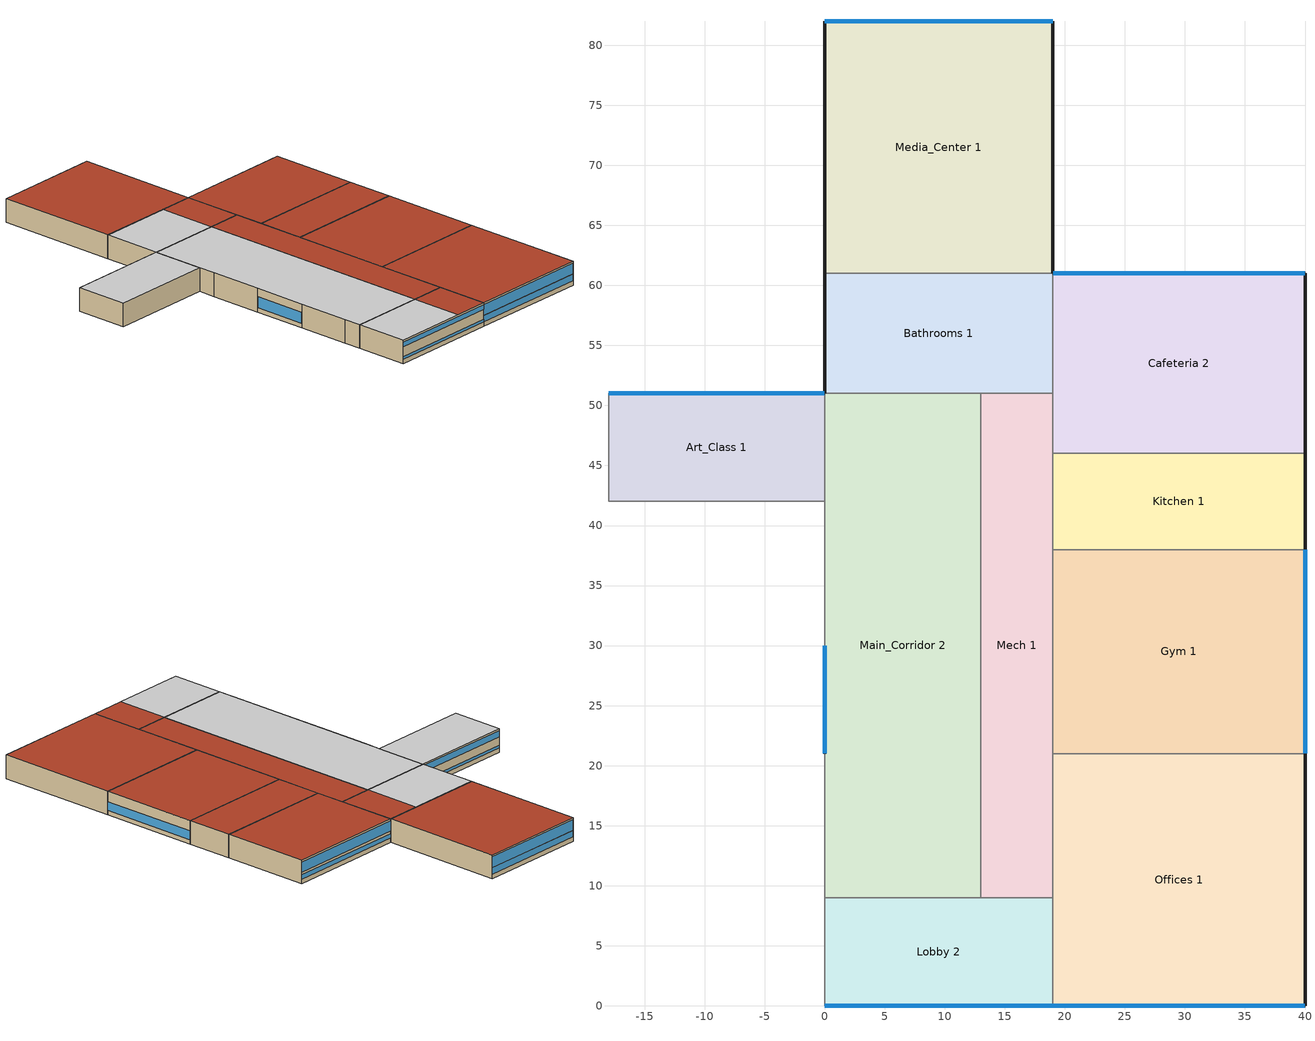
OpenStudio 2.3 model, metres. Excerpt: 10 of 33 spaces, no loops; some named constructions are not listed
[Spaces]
Lobby 2
 floor ground: 19,9 19,0 0,0 0,9 z0
 wall outside: 0,0 19,0 z0:4
 wall to Offices 1: 19,0 19,9 z0:4
 wall to Main_Corridor 2: 13,9 0,9 z0:4
 wall to Mech 1: 19,9 13,9 z0:4
 wall to Mult_Class_1_Pod_1: 0,9 0,0 z0:4
 window (ZEDG-K12 View Glazing South): 0.03,0 18.97,0 z0.76:1.21
 window (ZEDG-K12 Daylight Glazing South): 0.03,0 18.97,0 z2.93:3.7
 ceiling to Lobby 1: 13,0 13,9 0,9 0,0 z4
 roof outside: 19,0 19,9 13,9 13,0 z4
Media_Center 1
 floor ground: 19,82 19,61 0,61 0,82 z0
 wall outside: 19,61 19,82 0,82 0,61 z0:4
 wall to Bathrooms 1: 0,61 19,61 z0:4
 window (ZEDG-K12 View Glazing North): 18.97,82 0.03,82 z0.76:1.81
 window (ZEDG-K12 Daylight Glazing North): 18.97,82 0.03,82 z1.89:3.7
 roof outside: 19,61 19,82 0,82 0,61 z4
Gym 1
 floor ground: 40,38 40,21 19,21 19,38 z0
 wall outside: 40,21 40,38 z0:4
 wall to Mech 1: 19,38 19,21 z0:4
 wall to Offices 1: 19,21 40,21 z0:4
 wall to Kitchen 1: 40,38 19,38 z0:4
 window (ZEDG-K12 View Glazing EastWest): 40,21.03 40,37.97 z0.76:2.24
 roof outside: 40,21 40,38 19,38 19,21 z4
Art_Class 1
 floor ground: 0,51 0,42 -18,42 -18,51 z0
 wall outside: 0,51 -18,51 z0:4
 wall to Main_Corridor 2: 0,42 0,51 z0:4
 wall to Mult_Class_2_Pod_3: -18,51 -18,42 z0:4
 wall to Corridor_Pod_3: -18,42 0,42 z0:4
 window (ZEDG-K12 View Glazing North): -0.03,51 -17.97,51 z0.76:1.21
 window (ZEDG-K12 Daylight Glazing North): -0.03,51 -17.97,51 z2.66:3.7
 ceiling to Mult_Class_2_Pod_4: 0,42 0,51 -18,51 -18,42 z4
Offices 1
 floor ground: 40,21 40,0 19,0 19,21 z0
 wall outside: 19,0 40,0 40,21 z0:4
 wall to Mech 1: 19,21 19,9 z0:4
 window (ZEDG-K12 View Glazing South): 19.03,0 39.97,0 z0.76:1.81
 window (ZEDG-K12 Daylight Glazing South): 19.03,0 39.97,0 z1.91:3.7
 roof outside: 40,0 40,21 19,21 19,0 z4
Main_Corridor 2
 floor ground: 13,51 13,9 0,9 0,51 z0
 wall outside: 0,30 0,21 z0:4
 wall to Corridor_Pod_1: 0,12 0,9 z0:4
 wall to Mult_Class_2_Pod_1: 0,21 0,12 z0:4
 wall to Mult_Class_1_Pod_3: 0,39 0,30 z0:4
 wall to Mech 1: 13,9 13,51 z0:4
 wall to Bathrooms 1: 13,51 0,51 z0:4
 wall to Corridor_Pod_3: 0,42 0,39 z0:4
 window (ZEDG-K12 View Glazing EastWest): 0,29.97 0,21.03 z0.76:2.57
 ceiling to Main_Corridor 1: 13,9 13,51 0,51 0,9 z4
Bathrooms 1
 floor ground: 19,61 19,51 0,51 0,61 z0
 wall outside: 0,61 0,51 z0:4
 wall to Cafeteria 2: 19,51 19,61 z0:4
 wall to Mech 1: 13,51 19,51 z0:4
 ceiling to Bathrooms 2: 13,51 13,61 0,61 0,51 z4
 roof outside: 19,51 19,61 13,61 13,51 z4
Mech 1
 floor ground: 19,51 19,9 13,9 13,51 z0
 wall to Kitchen 1: 19,38 19,46 z0:4
 wall to Cafeteria 2: 19,46 19,51 z0:4
 roof outside: 19,9 19,51 13,51 13,9 z4
Cafeteria 2
 floor ground: 40,61 40,46 19,46 19,61 z0
 wall outside: 40,46 40,61 19,61 z0:4
 wall to Kitchen 1: 19,46 40,46 z0:4
 window (ZEDG-K12 View Glazing North): 39.97,61 19.03,61 z0.76:1.51
 window (ZEDG-K12 Daylight Glazing North): 39.97,61 19.03,61 z1.97:3.7
 roof outside: 40,46 40,61 19,61 19,46 z4
Kitchen 1
 floor ground: 40,46 40,38 19,38 19,46 z0
 wall outside: 40,38 40,46 z0:4
 roof outside: 40,38 40,46 19,46 19,38 z4
[Schedule:Ruleset]
Name | Default Day Schedule | Summer Design Day Schedule | Winter Design Day Schedule
primary Cafe_Occ_Sch | primary Cafe_Occ_Sch Default Schedule | primary Cafe_Occ_Sch Summer Design Day | primary Cafe_Occ_Sch Winter Design Day
primary Gym_Occ_Sch | primary Gym_Occ_Sch Default Schedule | primary Gym_Occ_Sch Summer Design Day | primary Gym_Occ_Sch Winter Design Day
primary Lib_Occ_Sch | primary Lib_Occ_Sch Default Schedule | primary Lib_Occ_Sch Summer Design Day | primary Lib_Occ_Sch Winter Design Day
primary Off_Occ_Sch | primary Off_Occ_Sch Default Schedule | primary Off_Occ_Sch Summer Design Day | primary Off_Occ_Sch Winter Design Day
primary ClgSetP_Sch | primary ClgSetP_Sch Default Schedule | primary ClgSetP_Sch Summer Design Day | primary ClgSetP_Sch Winter Design Day
primary Gym_ClgSetP_Sch | primary Gym_ClgSetP_Sch Default Schedule | primary Gym_ClgSetP_Sch Summer Design Day | primary Gym_ClgSetP_Sch Winter Design Day
primary Gym_HtgSetP_Sch | primary Gym_HtgSetP_Sch Default Schedule | primary Gym_HtgSetP_Sch Summer Design Day | primary Gym_HtgSetP_Sch Winter Design Day
Art Kiln Firing Schedule Primary 10x year | Schedule Day 5
primary Bldg_Equip_Sch - Controls Reduction | primary Bldg_Equip_Sch Default Schedule 1 | primary Bldg_Equip_Sch Summer Design Day 1 | primary Bldg_Equip_Sch Winter Design Day 1
primary Bldg_Equip_Sch - Controls Reduction 1 | primary Bldg_Equip_Sch Default Schedule 2 | primary Bldg_Equip_Sch Summer Design Day 2 | primary Bldg_Equip_Sch Winter Design Day 2
primary Bldg_Light_Sch - Controls Reduction | primary Bldg_Light_Sch Default Schedule 1 | primary Bldg_Light_Sch Summer Design Day 1 | primary Bldg_Light_Sch Winter Design Day 1
[Schedule:Day]
primary Bldg_Occ_Sch Rule 2 Day Schedule; primary Bldg_Occ_Sch Rule 6 Day Schedule: 8, 0, 0, 11, 0, 0.3, 13, 0, 0.2, 15, 0, 0.3, 17, 0, 0.05, 24, 0, 0
primary Bldg_Occ_Sch Rule 3 Day Schedule; primary Bldg_Occ_Sch Rule 5 Day Schedule; primary Cafe_Occ_Sch Default Schedule; primary Cafe_Occ_Sch Winter Design Day; primary Cafe_Occ_Sch Rule 3 Day Schedule; primary Cafe_Occ_Sch Rule 4 Day Schedule; primary Gym_Occ_Sch Default Schedule; primary Gym_Occ_Sch Winter Design Day; primary Gym_Occ_Sch Rule 3 Day Schedule; primary Gym_Occ_Sch Rule 4 Day Schedule; primary Lib_Occ_Sch Default Schedule; primary Lib_Occ_Sch Winter Design Day; primary Lib_Occ_Sch Rule 3 Day Schedule; primary Lib_Occ_Sch Rule 4 Day Schedule; primary Off_Occ_Sch Default Schedule; primary Off_Occ_Sch Winter Design Day; primary Off_Occ_Sch Rule 3 Day Schedule; primary Off_Occ_Sch Rule 5 Day Schedule; secondary Elevator_Sch Rule 4 Day Schedule; Schedule Day 5; primary Bldg_Equip_Sch Winter Design Day 1; primary Bldg_Equip_Sch Winter Design Day 2; primary Bldg_Light_Sch Winter Design Day 1: 24, 0, 0
primary Bldg_Occ_Sch Rule 4 Day Schedule: 9, 0, 0, 13, 0, 0.05, 24, 0, 0
primary Bldg_Light_Sch Rule 2 Day Schedule; primary Bldg_Light_Sch Rule 6 Day Schedule: 6, 0, 0.2, 7, 0, 0.4, 16, 0, 0.9, 19, 0, 0.7, 21, 0, 0.5, 24, 0, 0.2
primary Bldg_Light_Sch Rule 3 Day Schedule; primary Bldg_Light_Sch Rule 5 Day Schedule: 24, 0, 0.2
primary Bldg_Light_Sch Rule 4 Day Schedule: 8, 0, 0.2, 14, 0, 0.5, 24, 0, 0.2
primary Infil_Sch Rule 2 Day Schedule; primary Infil_Sch Rule 6 Day Schedule: 6, 0, 1, 18, 0, 0.5, 24, 0, 1
primary Infil_Sch Rule 3 Day Schedule; primary Infil_Sch Rule 5 Day Schedule; primary Cafe_Occ_Sch Summer Design Day; primary Gym_Occ_Sch Summer Design Day; primary Lib_Occ_Sch Summer Design Day; primary Off_Occ_Sch Summer Design Day; primary Bldg_Light_Sch Summer Design Day 1: 24, 0, 1
primary Infil_Sch Rule 4 Day Schedule: 8, 0, 1, 13, 0, 0.5, 24, 0, 1
primary Bldg_Equip_Sch Rule 2 Day Schedule; primary Bldg_Equip_Sch Rule 6 Day Schedule; primary Bldg_Equip_Sch Summer Design Day 1; primary Bldg_Equip_Sch Summer Design Day 2: 8, 0, 0.4, 15, 0, 0.6, 24, 0, 0.4
primary Bldg_Equip_Sch Rule 3 Day Schedule; primary Bldg_Equip_Sch Rule 5 Day Schedule: 24, 0, 0.4
primary Bldg_Equip_Sch Rule 4 Day Schedule: 9, 0, 0.4, 13, 0, 0.6, 24, 0, 0.4
primary Cafe_Occ_Sch Rule 2 Day Schedule; primary Cafe_Occ_Sch Rule 5 Day Schedule: 7, 0, 0, 8, 0, 0.15, 11, 0, 0.05, 13, 0, 0.7, 15, 0, 0.05, 18, 0, 0.15, 24, 0, 0
primary Gym_Occ_Sch Rule 2 Day Schedule; primary Gym_Occ_Sch Rule 5 Day Schedule: 8, 0, 0, 14, 0, 0.15, 15, 0, 0, 18, 0, 0.15, 21, 0, 0.05, 24, 0, 0
primary Lib_Occ_Sch Rule 2 Day Schedule; primary Lib_Occ_Sch Rule 5 Day Schedule: 8, 0, 0, 9, 0, 0.3, 11, 0, 0.6, 13, 0, 0.3, 15, 0, 0.6, 17, 0, 0.3, 24, 0, 0
primary Off_Occ_Sch Rule 2 Day Schedule; primary Off_Occ_Sch Rule 6 Day Schedule: 8, 0, 0, 17, 0, 0.75, 24, 0, 0
primary Off_Occ_Sch Rule 4 Day Schedule: 9, 0, 0, 13, 0, 0.25, 24, 0, 0
primary ClgSetP_Sch Default Schedule; primary ClgSetP_Sch Winter Design Day; primary ClgSetP_Sch Rule 3 Day Schedule; primary ClgSetP_Sch Rule 5 Day Schedule; primary Gym_ClgSetP_Sch Default Schedule; primary Gym_ClgSetP_Sch Winter Design Day; primary Gym_ClgSetP_Sch Rule 3 Day Schedule; primary Gym_ClgSetP_Sch Rule 5 Day Schedule: 24, 0, 27.2
primary ClgSetP_Sch Summer Design Day; primary Gym_ClgSetP_Sch Summer Design Day: 24, 0, 23.3
primary ClgSetP_Sch Rule 2 Day Schedule; primary ClgSetP_Sch Rule 6 Day Schedule: 6, 0, 27.2, 18, 0, 23.3, 24, 0, 27.2
primary ClgSetP_Sch Rule 4 Day Schedule; primary Gym_ClgSetP_Sch Rule 4 Day Schedule: 8, 0, 27.2, 13, 0, 23.3, 24, 0, 27.2
primary Gym_ClgSetP_Sch Rule 2 Day Schedule; primary Gym_ClgSetP_Sch Rule 6 Day Schedule: 6, 0, 27.2, 21, 0, 23.3, 24, 0, 27.2
primary Gym_HtgSetP_Sch Default Schedule; primary Gym_HtgSetP_Sch Summer Design Day; primary Gym_HtgSetP_Sch Rule 3 Day Schedule; primary Gym_HtgSetP_Sch Rule 5 Day Schedule: 24, 0, 15.6
primary Gym_HtgSetP_Sch Winter Design Day: 24, 0, 21.7
primary Gym_HtgSetP_Sch Rule 2 Day Schedule; primary Gym_HtgSetP_Sch Rule 6 Day Schedule: 6, 0, 15.6, 21, 0, 21.7, 24, 0, 15.6
primary Gym_HtgSetP_Sch Rule 4 Day Schedule: 8, 0, 15.6, 13, 0, 21.7, 24, 0, 15.6
secondary Elevator_Sch Rule 2 Day Schedule; secondary Elevator_Sch Rule 5 Day Schedule: 8, 0, 0, 15, 0, 0.3, 16, 0, 0.15, 24, 0, 0
secondary Elevator_Sch Rule 3 Day Schedule: 24, 0, 0.02
Schedule Day 7; Schedule Day 9; Schedule Day 11; Schedule Day 13; Schedule Day 15; Schedule Day 17; Schedule Day 19; Schedule Day 21; Schedule Day 23; Schedule Day 25: 16, 0, 0, 24, 0, 1
Schedule Day 27; Schedule Day 29; Schedule Day 31; Schedule Day 33; Schedule Day 35; Schedule Day 37; Schedule Day 39; Schedule Day 41; Schedule Day 43; Schedule Day 45: 6, 0, 1, 24, 0, 0
primary Bldg_Equip_Sch Default Schedule 1; primary Bldg_Equip_Sch Rule 3 Day Schedule 1; primary Bldg_Equip_Sch Rule 5 Day Schedule 1: 24, 0, 0.15
primary Bldg_Equip_Sch Rule 2 Day Schedule 1; primary Bldg_Equip_Sch Rule 6 Day Schedule 1: 8, 0, 0.15, 15, 0, 0.6, 24, 0, 0.15
primary Bldg_Equip_Sch Rule 4 Day Schedule 1: 9, 0, 0.15, 13, 0, 0.6, 24, 0, 0.15
primary Bldg_Equip_Sch Default Schedule 2; primary Bldg_Equip_Sch Rule 3 Day Schedule 2; primary Bldg_Equip_Sch Rule 5 Day Schedule 2: 24, 0, 0.34
primary Bldg_Equip_Sch Rule 2 Day Schedule 2; primary Bldg_Equip_Sch Rule 6 Day Schedule 2: 8, 0, 0.34, 15, 0, 0.51, 24, 0, 0.34
primary Bldg_Equip_Sch Rule 4 Day Schedule 2: 9, 0, 0.34, 13, 0, 0.51, 24, 0, 0.34
primary Bldg_Light_Sch Default Schedule 1; primary Bldg_Light_Sch Rule 3 Day Schedule 1; primary Bldg_Light_Sch Rule 5 Day Schedule 1: 24, 0, 0.17
primary Bldg_Light_Sch Rule 2 Day Schedule 1; primary Bldg_Light_Sch Rule 6 Day Schedule 1: 6, 0, 0.17, 7, 0, 0.34, 16, 0, 0.765, 19, 0, 0.595, 21, 0, 0.425, 24, 0, 0.17
primary Bldg_Light_Sch Rule 4 Day Schedule 1: 8, 0, 0.17, 14, 0, 0.425, 24, 0, 0.17
ZEDG K-12 Primary Kitchen Electric Equipment Schedule Weekend; ZEDG K-12 Primary Kitchen Electric Equipment Schedule Summer Weekday: 24, 0, 0.09
Exterior Lights - Facade Schedule Week Day; Exterior Lights - Facade Winter Design Day; Exterior Lights - Facade Summer Design Day: 6, 0, 0, 24, 0, 1
Exterior Lights - Parking Schedule Week Day; Exterior Lights - Parking Winter Design Day; Exterior Lights - Parking Summer Design Day; Exterior Lights - Walkway Schedule Week Day; Exterior Lights - Walkway Winter Design Day; Exterior Lights - Walkway Summer Design Day: 6, 0, 0.25, 24, 0, 1
[Schedule:Rule] Date Specification Type=DateRange
Name | Schedule Ruleset | Rule Order | Day Schedule | Apply Sunday | Apply Monday | Apply Tuesday | Apply Wednesday | Apply Thursday | Apply Friday | Apply Saturday | Start Month | Start Day | End Month | End Day
primary Cafe_Occ_Sch Rule 2 | primary Cafe_Occ_Sch | 0 | primary Cafe_Occ_Sch Rule 2 Day Schedule | No | Yes | Yes | Yes | Yes | Yes | No | 9 | 1 | 12 | 31
primary Cafe_Occ_Sch Rule 7 | primary Cafe_Occ_Sch | 1 | primary Cafe_Occ_Sch Rule 3 Day Schedule | Yes | Yes | Yes | Yes | Yes | Yes | Yes | 7 | 1 | 9 | 1
primary Cafe_Occ_Sch Rule 4 | primary Cafe_Occ_Sch | 2 | primary Cafe_Occ_Sch Rule 4 Day Schedule | Yes | No | No | No | No | No | Yes | 1 | 1 | 6 | 30
primary Cafe_Occ_Sch Rule 5 | primary Cafe_Occ_Sch | 3 | primary Cafe_Occ_Sch Rule 5 Day Schedule | No | Yes | Yes | Yes | Yes | Yes | No | 1 | 1 | 6 | 30
primary Gym_Occ_Sch Rule 2 | primary Gym_Occ_Sch | 0 | primary Gym_Occ_Sch Rule 2 Day Schedule | No | Yes | Yes | Yes | Yes | Yes | No | 9 | 1 | 12 | 31
primary Gym_Occ_Sch Rule 7 | primary Gym_Occ_Sch | 1 | primary Gym_Occ_Sch Rule 3 Day Schedule | Yes | Yes | Yes | Yes | Yes | Yes | Yes | 7 | 1 | 9 | 1
primary Gym_Occ_Sch Rule 4 | primary Gym_Occ_Sch | 2 | primary Gym_Occ_Sch Rule 4 Day Schedule | Yes | No | No | No | No | No | Yes | 1 | 1 | 6 | 30
primary Gym_Occ_Sch Rule 5 | primary Gym_Occ_Sch | 3 | primary Gym_Occ_Sch Rule 5 Day Schedule | No | Yes | Yes | Yes | Yes | Yes | No | 1 | 1 | 6 | 30
primary Lib_Occ_Sch Rule 2 | primary Lib_Occ_Sch | 0 | primary Lib_Occ_Sch Rule 2 Day Schedule | No | Yes | Yes | Yes | Yes | Yes | No | 9 | 1 | 12 | 31
primary Lib_Occ_Sch Rule 7 | primary Lib_Occ_Sch | 1 | primary Lib_Occ_Sch Rule 3 Day Schedule | Yes | Yes | Yes | Yes | Yes | Yes | Yes | 7 | 1 | 9 | 1
primary Lib_Occ_Sch Rule 4 | primary Lib_Occ_Sch | 2 | primary Lib_Occ_Sch Rule 4 Day Schedule | Yes | No | No | No | No | No | Yes | 1 | 1 | 6 | 30
primary Lib_Occ_Sch Rule 5 | primary Lib_Occ_Sch | 3 | primary Lib_Occ_Sch Rule 5 Day Schedule | No | Yes | Yes | Yes | Yes | Yes | No | 1 | 1 | 6 | 30
primary Off_Occ_Sch Rule 2 | primary Off_Occ_Sch | 0 | primary Off_Occ_Sch Rule 2 Day Schedule | No | Yes | Yes | Yes | Yes | Yes | No | 9 | 1 | 12 | 31
primary Off_Occ_Sch Rule 9 | primary Off_Occ_Sch | 1 | primary Off_Occ_Sch Rule 3 Day Schedule | Yes | No | No | No | No | No | Yes | 7 | 1 | 9 | 1
primary Off_Occ_Sch Rule 4 | primary Off_Occ_Sch | 2 | primary Off_Occ_Sch Rule 4 Day Schedule | No | Yes | Yes | Yes | Yes | Yes | No | 7 | 1 | 9 | 1
primary Off_Occ_Sch Rule 5 | primary Off_Occ_Sch | 3 | primary Off_Occ_Sch Rule 5 Day Schedule | Yes | No | No | No | No | No | Yes | 1 | 1 | 6 | 30
primary Off_Occ_Sch Rule 6 | primary Off_Occ_Sch | 4 | primary Off_Occ_Sch Rule 6 Day Schedule | No | Yes | Yes | Yes | Yes | Yes | No | 1 | 1 | 6 | 30
primary ClgSetP_Sch Rule 7 | primary ClgSetP_Sch | 0 | primary ClgSetP_Sch Rule 2 Day Schedule | No | Yes | Yes | Yes | Yes | Yes | No | 9 | 1 | 12 | 31
primary ClgSetP_Sch Rule 8 | primary ClgSetP_Sch | 1 | primary ClgSetP_Sch Rule 3 Day Schedule | Yes | No | No | No | No | No | Yes | 7 | 1 | 9 | 1
primary ClgSetP_Sch Rule 4 | primary ClgSetP_Sch | 2 | primary ClgSetP_Sch Rule 4 Day Schedule | No | Yes | Yes | Yes | Yes | Yes | No | 7 | 1 | 9 | 1
primary ClgSetP_Sch Rule 5 | primary ClgSetP_Sch | 3 | primary ClgSetP_Sch Rule 5 Day Schedule | Yes | No | No | No | No | No | Yes | 1 | 1 | 6 | 30
primary ClgSetP_Sch Rule 6 | primary ClgSetP_Sch | 4 | primary ClgSetP_Sch Rule 6 Day Schedule | No | Yes | Yes | Yes | Yes | Yes | No | 1 | 1 | 6 | 30
primary Gym_ClgSetP_Sch Rule 7 | primary Gym_ClgSetP_Sch | 0 | primary Gym_ClgSetP_Sch Rule 2 Day Schedule | No | Yes | Yes | Yes | Yes | Yes | No | 9 | 1 | 12 | 31
primary Gym_ClgSetP_Sch Rule 8 | primary Gym_ClgSetP_Sch | 1 | primary Gym_ClgSetP_Sch Rule 3 Day Schedule | Yes | No | No | No | No | No | Yes | 7 | 1 | 9 | 1
primary Gym_ClgSetP_Sch Rule 4 | primary Gym_ClgSetP_Sch | 2 | primary Gym_ClgSetP_Sch Rule 4 Day Schedule | No | Yes | Yes | Yes | Yes | Yes | No | 7 | 1 | 9 | 1
primary Gym_ClgSetP_Sch Rule 5 | primary Gym_ClgSetP_Sch | 3 | primary Gym_ClgSetP_Sch Rule 5 Day Schedule | Yes | No | No | No | No | No | Yes | 1 | 1 | 6 | 30
primary Gym_ClgSetP_Sch Rule 6 | primary Gym_ClgSetP_Sch | 4 | primary Gym_ClgSetP_Sch Rule 6 Day Schedule | No | Yes | Yes | Yes | Yes | Yes | No | 1 | 1 | 6 | 30
primary Gym_HtgSetP_Sch Rule 7 | primary Gym_HtgSetP_Sch | 0 | primary Gym_HtgSetP_Sch Rule 2 Day Schedule | No | Yes | Yes | Yes | Yes | Yes | No | 9 | 1 | 12 | 31
primary Gym_HtgSetP_Sch Rule 8 | primary Gym_HtgSetP_Sch | 1 | primary Gym_HtgSetP_Sch Rule 3 Day Schedule | Yes | No | No | No | No | No | Yes | 7 | 1 | 9 | 1
primary Gym_HtgSetP_Sch Rule 4 | primary Gym_HtgSetP_Sch | 2 | primary Gym_HtgSetP_Sch Rule 4 Day Schedule | No | Yes | Yes | Yes | Yes | Yes | No | 7 | 1 | 9 | 1
primary Gym_HtgSetP_Sch Rule 5 | primary Gym_HtgSetP_Sch | 3 | primary Gym_HtgSetP_Sch Rule 5 Day Schedule | Yes | No | No | No | No | No | Yes | 1 | 1 | 6 | 30
primary Gym_HtgSetP_Sch Rule 6 | primary Gym_HtgSetP_Sch | 4 | primary Gym_HtgSetP_Sch Rule 6 Day Schedule | No | Yes | Yes | Yes | Yes | Yes | No | 1 | 1 | 6 | 30
Friday Dec | Art Kiln Firing Schedule Primary 10x year | 19 | Schedule Day 7 | No | No |  |  |  | Yes |  | 12 | 1 | 12 | 7
Friday Nov | Art Kiln Firing Schedule Primary 10x year | 18 | Schedule Day 9 |  |  |  |  |  | Yes |  | 11 | 1 | 11 | 7
Friday Oct | Art Kiln Firing Schedule Primary 10x year | 17 | Schedule Day 11 |  |  |  |  |  | Yes |  | 10 | 1 | 10 | 7
Friday Sep | Art Kiln Firing Schedule Primary 10x year | 16 | Schedule Day 13 |  |  |  |  |  | Yes |  | 9 | 1 | 9 | 7
Friday May-b | Art Kiln Firing Schedule Primary 10x year | 15 | Schedule Day 15 |  |  |  |  |  | Yes |  | 5 | 25 | 5 | 31
Friday May-a | Art Kiln Firing Schedule Primary 10x year | 14 | Schedule Day 17 |  |  |  |  |  | Yes |  | 5 | 1 | 5 | 8
Friday April | Art Kiln Firing Schedule Primary 10x year | 13 | Schedule Day 19 |  |  |  |  |  | Yes |  | 4 | 1 | 4 | 7
Friday Mar | Art Kiln Firing Schedule Primary 10x year | 12 | Schedule Day 21 |  |  |  |  |  | Yes |  | 3 | 1 | 3 | 7
Friday Feb | Art Kiln Firing Schedule Primary 10x year | 11 | Schedule Day 23 |  |  |  |  |  | Yes |  | 2 | 1 | 2 | 7
Friday Jan | Art Kiln Firing Schedule Primary 10x year | 10 | Schedule Day 25 |  |  |  |  |  | Yes |  | 1 | 1 | 1 | 7
Saturday Jan | Art Kiln Firing Schedule Primary 10x year | 9 | Schedule Day 27 |  |  |  |  |  |  | Yes | 1 | 1 | 1 | 7
Schedule Rule 3 | Art Kiln Firing Schedule Primary 10x year | 8 | Schedule Day 29 |  |  |  |  |  |  | Yes | 2 | 1 | 2 | 7
Schedule Rule 4 | Art Kiln Firing Schedule Primary 10x year | 7 | Schedule Day 31 |  |  |  |  |  |  | Yes | 3 | 1 | 3 | 7
Schedule Rule 5 | Art Kiln Firing Schedule Primary 10x year | 6 | Schedule Day 33 |  |  |  |  |  |  | Yes | 4 | 1 | 4 | 7
Schedule Rule 6 | Art Kiln Firing Schedule Primary 10x year | 5 | Schedule Day 35 |  |  |  |  |  |  | Yes | 5 | 1 | 5 | 7
Schedule Rule 7 | Art Kiln Firing Schedule Primary 10x year | 4 | Schedule Day 37 |  |  |  |  |  |  | Yes | 5 | 25 | 5 | 31
Schedule Rule 8 | Art Kiln Firing Schedule Primary 10x year | 3 | Schedule Day 39 |  |  |  |  |  |  | Yes | 9 | 1 | 9 | 7
Schedule Rule 9 | Art Kiln Firing Schedule Primary 10x year | 2 | Schedule Day 41 |  |  |  |  |  |  | Yes | 10 | 1 | 10 | 7
Schedule Rule 10 | Art Kiln Firing Schedule Primary 10x year | 1 | Schedule Day 43 |  |  |  |  |  |  | Yes | 11 | 1 | 11 | 7
Schedule Rule 11 | Art Kiln Firing Schedule Primary 10x year | 0 | Schedule Day 45 |  |  |  |  |  |  | Yes | 12 | 1 | 12 | 7
primary Bldg_Equip_Sch Rule 10 | primary Bldg_Equip_Sch - Controls Reduction | 0 | primary Bldg_Equip_Sch Rule 2 Day Schedule 1 | No | Yes | Yes | Yes | Yes | Yes | No | 9 | 1 | 12 | 31
primary Bldg_Equip_Sch Rule 11 | primary Bldg_Equip_Sch - Controls Reduction | 1 | primary Bldg_Equip_Sch Rule 3 Day Schedule 1 | Yes | No | No | No | No | No | Yes | 7 | 1 | 9 | 1
primary Bldg_Equip_Sch Rule 12 | primary Bldg_Equip_Sch - Controls Reduction | 2 | primary Bldg_Equip_Sch Rule 4 Day Schedule 1 | No | Yes | Yes | Yes | Yes | Yes | No | 7 | 1 | 9 | 1
primary Bldg_Equip_Sch Rule 13 | primary Bldg_Equip_Sch - Controls Reduction | 3 | primary Bldg_Equip_Sch Rule 5 Day Schedule 1 | Yes | No | No | No | No | No | Yes | 1 | 1 | 6 | 30
primary Bldg_Equip_Sch Rule 14 | primary Bldg_Equip_Sch - Controls Reduction | 4 | primary Bldg_Equip_Sch Rule 6 Day Schedule 1 | No | Yes | Yes | Yes | Yes | Yes | No | 1 | 1 | 6 | 30
primary Bldg_Equip_Sch Rule 15 | primary Bldg_Equip_Sch - Controls Reduction 1 | 0 | primary Bldg_Equip_Sch Rule 2 Day Schedule 2 | No | Yes | Yes | Yes | Yes | Yes | No | 9 | 1 | 12 | 31
primary Bldg_Equip_Sch Rule 16 | primary Bldg_Equip_Sch - Controls Reduction 1 | 1 | primary Bldg_Equip_Sch Rule 3 Day Schedule 2 | Yes | No | No | No | No | No | Yes | 7 | 1 | 9 | 1
primary Bldg_Equip_Sch Rule 17 | primary Bldg_Equip_Sch - Controls Reduction 1 | 2 | primary Bldg_Equip_Sch Rule 4 Day Schedule 2 | No | Yes | Yes | Yes | Yes | Yes | No | 7 | 1 | 9 | 1
primary Bldg_Equip_Sch Rule 18 | primary Bldg_Equip_Sch - Controls Reduction 1 | 3 | primary Bldg_Equip_Sch Rule 5 Day Schedule 2 | Yes | No | No | No | No | No | Yes | 1 | 1 | 6 | 30
primary Bldg_Equip_Sch Rule 19 | primary Bldg_Equip_Sch - Controls Reduction 1 | 4 | primary Bldg_Equip_Sch Rule 6 Day Schedule 2 | No | Yes | Yes | Yes | Yes | Yes | No | 1 | 1 | 6 | 30
primary Bldg_Light_Sch Rule 12 | primary Bldg_Light_Sch - Controls Reduction | 0 | primary Bldg_Light_Sch Rule 2 Day Schedule 1 | No | Yes | Yes | Yes | Yes | Yes | No | 9 | 1 | 12 | 31
primary Bldg_Light_Sch Rule 13 | primary Bldg_Light_Sch - Controls Reduction | 1 | primary Bldg_Light_Sch Rule 3 Day Schedule 1 | Yes | No | No | No | No | No | Yes | 7 | 1 | 9 | 1
primary Bldg_Light_Sch Rule 14 | primary Bldg_Light_Sch - Controls Reduction | 2 | primary Bldg_Light_Sch Rule 4 Day Schedule 1 | No | Yes | Yes | Yes | Yes | Yes | No | 7 | 1 | 9 | 1
primary Bldg_Light_Sch Rule 15 | primary Bldg_Light_Sch - Controls Reduction | 3 | primary Bldg_Light_Sch Rule 5 Day Schedule 1 | Yes | No | No | No | No | No | Yes | 1 | 1 | 6 | 30
primary Bldg_Light_Sch Rule 16 | primary Bldg_Light_Sch - Controls Reduction | 4 | primary Bldg_Light_Sch Rule 6 Day Schedule 1 | No | Yes | Yes | Yes | Yes | Yes | No | 1 | 1 | 6 | 30
